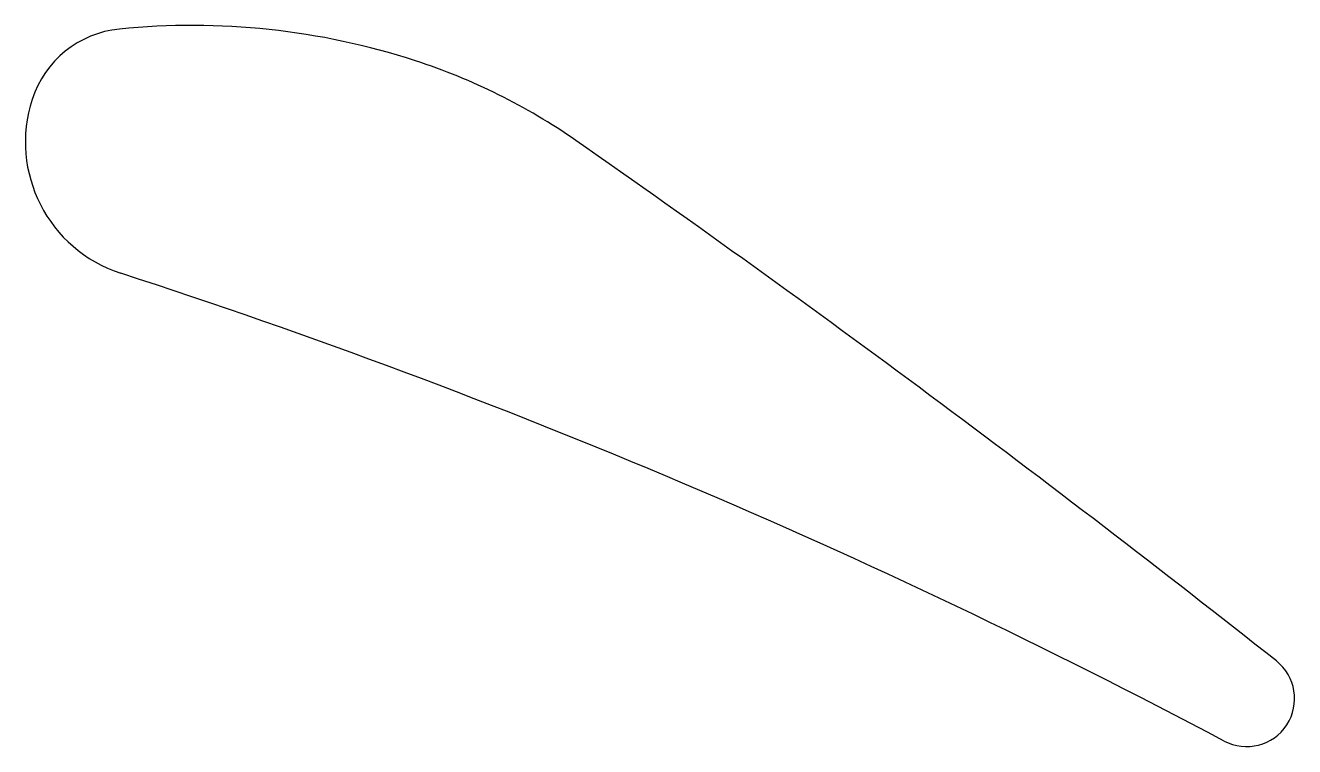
# Model space of a CAD drawing. Header units: metres. Extents: x -1 to 105, y -54 to 6.
import ezdxf

# ---------------------------------------------------------------- set-up
doc = ezdxf.new("R2010")
doc.units = ezdxf.units.M

msp = doc.modelspace()

# ---------------------------------------------------------------- linework, layer by layer
at = {"layer": 'PARAMETRIX'}
for centre, radius, start, end in [((8.1284, -2.6411), 8.5467, 95.7427, 162), ((13.3092, -54.1575), 60.323, 72, 95.7427), ((16.2682, -45.0505), 50.7474, 55.1083, 72), ((10.9371, -3.5537), 11.5, 162, 252), ((-646.0207, -994.7125), 1208.5403, 51.6589, 55.1083), ((-170.3013, -561.3483), 575, 62.0355, 72), ((101.2058, -49.9533), 4, 242.0355, 51.6589)]:
    msp.add_arc(centre, radius, start, end, dxfattribs=at)

doc.saveas('drawing.dxf')
